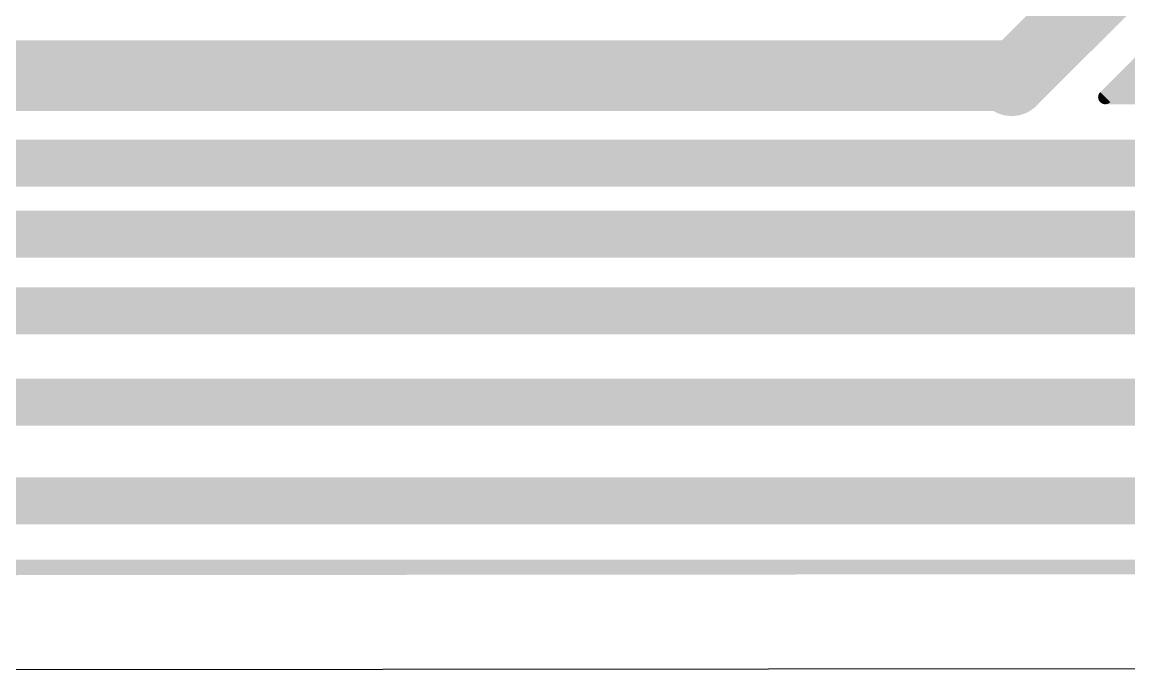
# Model space of a CAD drawing. Extents: x 1.5 to 61.1, y 27.7 to 80.1.
# Drawn here: x 31.64 to 43.55, y 27.75 to 34.75 of the extents above; entities that cross this region are included whole.
import ezdxf

# ---------------------------------------------------------------- set-up
doc = ezdxf.new("R2010")
doc.units = 0
doc.layers.add('1', color=12, linetype='CONTINUOUS')
doc.layers.add('20', color=31, linetype='CONTINUOUS')

msp = doc.modelspace()

# ---------------------------------------------------------------- linework, layer by layer
at = {"layer": '1'}
for points, const_width in [([(42.2901, 34.1179), (44.2864, 36.1143)], 0.762), ([(43.2978, 33.9402), (44.7612, 35.4037)], 0.1524), ([(30.3634, 34.1724), (42.2356, 34.1724)], 0.762), ([(42.2356, 34.1724), (42.2901, 34.1179)], 0.508), ([(43.4951, 34.1376), (44.8303, 34.1376)], 0.1524), ([(44.6329, 33.9402), (43.2978, 33.9402)], 0.1524), ([(43.3427, 33.9852), (44.6779, 33.9852)], 0.1524), ([(44.9275, 33.229), (29.2278, 33.229)], 0.508), ([(23.3685, 32.4637), (45.9852, 32.4637)], 0.508), ([(20.2136, 31.639), (46.5381, 31.639)], 0.508), ([(17.6802, 30.6547), (46.9377, 30.6547)], 0.508), ([(50.4309, 29.5923), (12.2748, 29.5923)], 0.508), ([(47.1896, 28.8811), (6.1114, 28.8459)], 0.1524), ([(12.1333, 28.8811), (47.1896, 28.8811)], 0.1524)]:
    msp.add_lwpolyline(points, dxfattribs=dict(at, const_width=const_width))
for points, const_width in [([(42.2356, 33.9819, 1), (42.2356, 34.3629)], 0.381), ([(42.1554, 34.2526, 1), (42.4248, 33.9832)], 0.381), ([(42.3254, 34.2622, 1), (42.1458, 34.0826)], 0.254), ([(42.2003, 34.0281, 1), (42.3799, 34.2077)], 0.254), ([(43.4951, 34.1757, 1), (43.4951, 34.0995)], 0.0762), ([(43.2708, 33.9672, 1), (43.3247, 33.9133)], 0.0762), ([(43.2978, 33.9783, 1), (43.2978, 33.9021)], 0.0762), ([(43.3427, 34.0233, 1), (43.3427, 33.9471)], 0.0762)]:
    msp.add_lwpolyline(points, format="xyb", dxfattribs=dict(at, const_width=const_width))
at = {"layer": '20'}
msp.add_line((1.5425, 27.7498), (61.1136, 27.8008), dxfattribs=at)

doc.saveas('drawing.dxf')
